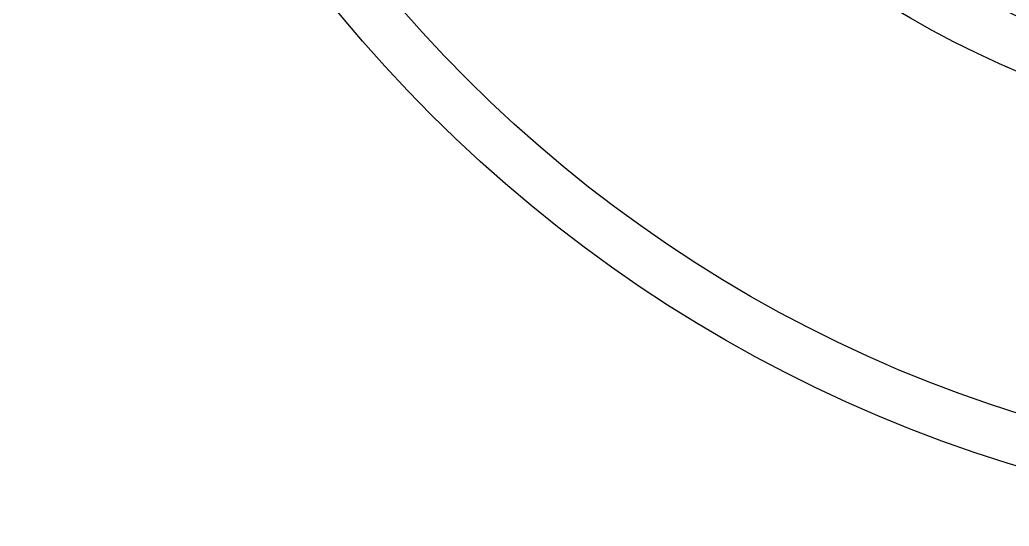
# Model space of a CAD drawing. Header units: millimetres. Extents: x -2.78 to 2.78, y -2.78 to 2.78.
# Drawn here: x -2.78 to -0.822, y -2.78 to -1.777 of the extents above; entities that cross this region are included whole.
import ezdxf

# ---------------------------------------------------------------- set-up
doc = ezdxf.new("R2010")
doc.units = ezdxf.units.MM
doc.layers.add('Body', color=7, linetype='CONTINUOUS')

msp = doc.modelspace()

# ---------------------------------------------------------------- linework, layer by layer
at = {"layer": 'Body'}
for centre, radius in [((0, 0, 13.3), 2.78), ((0, 0, 1.5), 2.78), ((0, 0, 13.3), 2.78), ((0, 0, 1.5), 2.78), ((0, 0, 13.4), 2.68), ((0, 0, 13.4), 2.68), ((0, 0, 1.4), 2.68), ((0, 0, 1.4), 2.68), ((0, 0, 1.4), 2.045), ((0, 0, 0.1), 2.045), ((0, 0, 1.4), 2.045), ((0, 0, 0.1), 2.045), ((0, 0), 1.945), ((0, 0), 1.945)]:
    msp.add_circle(centre, radius, dxfattribs=at)

doc.saveas('drawing.dxf')
